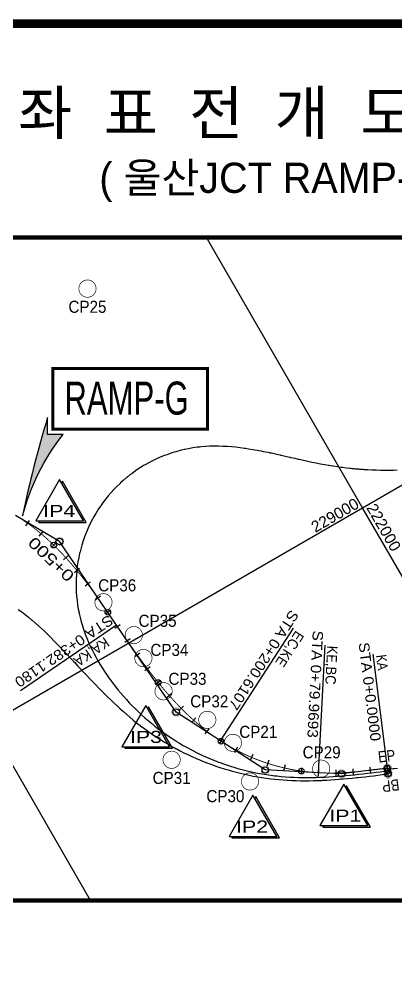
# Model space of a CAD drawing. Extents: x 230342 to 231183, y 224653 to 225247.
# Drawn here: x 230704.3 to 230791.5, y 225004.1 to 225227.6 of the extents above; entities that cross this region are included whole.
import ezdxf
from ezdxf.enums import TextEntityAlignment as Align

# ---------------------------------------------------------------- set-up
doc = ezdxf.new("R2010")
doc.units = 0
doc.header["$LTSCALE"] = 10
doc.header["$MEASUREMENT"] = 0
doc.layers.get('0').update_dxf_attribs({"linetype": 'CONTINUOUS'})
for name, color, linetype in [('CA-ALGN-CNTL', 2, 'CONTINUOUS'), ('CA-ALGN-IPLN', 1, 'CONTINUOUS'), ('CA-ALGN-IPSM', 2, 'CONTINUOUS'), ('CA-ALGN-STSM', 2, 'CONTINUOUS'), ('CA-ALGN-SUBL', 1, 'CONTINUOUS'), ('CA-ALGN-SUBT', 2, 'CONTINUOUS'), ('CA-ALGN-TEXT', 3, 'CONTINUOUS'), ('CA-LEAL', 1, 'CONTINUOUS'), ('CA-LEAT', 3, 'CONTINUOUS'), ('CV-GRID-BORD', 4, 'CONTINUOUS'), ('CV-GRID-LINE', 1, 'CONTINUOUS'), ('CV-GRID-TEXT', 4, 'CONTINUOUS'), ('CV-SURV-SYMB', 3, 'CONTINUOUS'), ('CV-SURV-TEXT', 3, 'CONTINUOUS'), ('CX-BORD', 3, 'CONTINUOUS'), ('CX-BORD-LIN1', 4, 'CONTINUOUS'), ('CX-BORD-LIN2', 3, 'CONTINUOUS'), ('CX-BORD-TEX2', 7, 'CONTINUOUS'), ('CX-BORD-TEX3', 6, 'CONTINUOUS')]:
    doc.layers.add(name, color=color, linetype=linetype)
doc.styles.add('GTXT', font='Dotum.ttf')
doc.styles.get("Standard").update_dxf_attribs({"font": 'Dotum.ttf'})
doc.styles.add('TB_TEXT', font='Dotum.ttf')
doc.styles.add('TB_WBTXT', font='Dotum.ttf')
doc.styles.add('TB_WMTXT', font='Dotum.ttf')

# ---------------------------------------------------------------- blocks, each defined once
blk = doc.blocks.new('CXBLKA1-KHCA1')
at = {"layer": 'CX-BORD-LIN1', "const_width": 2}
blk.add_lwpolyline([(796, -2.273736754432321e-12), (0, 0), (0, 553.9999999999995), (795.9999999999995, 553.9999999999995)], close=True, dxfattribs=at)
at = {"layer": 'CX-BORD-LIN1', "style": 'TB_TEXT'}
for tag, height, p in [('TR_RNUM4', 3, (285.105116618196, 26.63656332936284)), ('TR_RDAT4', 3.5, (317.5, 26.99999999999994)), ('TR_DGN4', 3.5, (459.1184542177598, 26.99999999999993)), ('TR_CHK4', 3.5, (499.1184542177598, 26.99999999999993)), ('TR_APP4', 3.5, (539.1184542177598, 27.00000000000016)), ('TR_RDAT3', 3.5, (317.5, 21.00000000000105)), ('TR_DGN3', 3.5, (459.1184542177598, 21.00000000000104)), ('TR_CHK3', 3.5, (499.1184542177598, 21.00000000000104)), ('TR_APP3', 3.5, (539.1184542177598, 21.00000000000126)), ('TR_RNUM3', 3, (285.105116618196, 20.63656332936395)), ('TR_RNUM2', 3, (285.105116618196, 14.63656332936395)), ('TR_RDAT2', 3.5, (317.5, 15.00000000000105)), ('TR_DGN2', 3.5, (459.1184542177598, 15.00000000000104)), ('TR_CHK2', 3.5, (499.1184542177598, 15.00000000000104)), ('TR_APP2', 3.5, (539.1184542177598, 15.00000000000126)), ('TR_RNUM1', 3, (285.105116618196, 8.636563329362843)), ('TR_RDAT1', 3.5, (317.5, 8.999999999999943)), ('TR_DGN1', 3.5, (459.1184542177598, 8.999999999999929)), ('TR_CHK1', 3.5, (499.1184542177598, 8.999999999999929)), ('TR_APP1', 3.5, (539.1184542177598, 9.000000000000156))]:
    blk.add_attdef(tag, text='', height=height, dxfattribs=at).set_placement(p, align=Align.MIDDLE_CENTER)
for tag, p in [('TR_RCON4', (342.3033138082337, 26.99999999999994)), ('TR_RCON3', (342.3033138082337, 21.00000000000105)), ('TR_RCON2', (342.3033138082337, 15.00000000000105)), ('TR_RCON1', (342.3033138082337, 8.999999999999943))]:
    blk.add_attdef(tag, text='', height=3.5, dxfattribs=at).set_placement(p, align=Align.MIDDLE_LEFT)
at = {"layer": 'CX-BORD-LIN2', "style": 'TB_TEXT'}
blk.add_attdef('TD_VERSION', text='', height=3, rotation=90, dxfattribs=at).set_placement((800.499999405456, 48.01489921212271), align=Align.MIDDLE_CENTER)
at = {"layer": 'CX-BORD-TEX2', "style": 'TB_WMTXT'}
for tag, height, p in [('TB_CNAME', 5, (15.34476638720071, 531.8324131479244)), ('TB_CSCOP', 4, (16.63456755316156, 523.8324131479244))]:
    blk.add_attdef(tag, text='', height=height, dxfattribs=at).set_placement(p, align=Align.BOTTOM_LEFT)
at = {"layer": 'CX-BORD-TEX2', "style": 'TB_WBTXT'}
for tag, height, p in [('TB_MTITIL', 10, (398, 533.326413560618)), ('TB_STITL', 7, (398, 518.326413560618))]:
    blk.add_attdef(tag, text='', height=height, dxfattribs=at).set_placement(p, align=Align.MIDDLE_CENTER)
at = {"layer": 'CX-BORD-TEX3', "style": 'TB_TEXT'}
for tag, height, p in [('TD_DCOMP', 4.5, (217.5, 24.99999999999931)), ('TD_CSECT', 4.5, (611, 24.99999999999896)), ('TD_DNAME_TOP', 4.5, (755, 24.99999999999912)), ('TD_DNAME_MAIN', 4.5, (755, 19.00715491911868)), ('TD_CCOMP', 4.5, (217.5, 14.99999999999931)), ('TD_HSCAL', 4.5, (626.6991483434026, 15.23515171695612)), ('TD_VSCAL', 4.5, (655.7793615572627, 15.23515171695612)), ('TD_DNAME_BOT', 3, (755, 13.65422715006187)), ('TD_CNAME', 4.5, (65, 5.752181573154171)), ('TD_FIELD', 4.5, (182.5, 5.52709622435755)), ('TD_CSTEP', 4.5, (253.2440000000001, 5.527096224357066)), ('TD_DWGCODE', 4.5, (641, 5.385823260720159)), ('TD_DWGNO', 4.5, (755, 5.385823260720144))]:
    blk.add_attdef(tag, text='', height=height, dxfattribs=at).set_placement(p, align=Align.MIDDLE_CENTER)
at = {"layer": 'CX-BORD-TEX3', "style": 'TB_TEXT', "width": 0.9}
blk.add_attdef('TD_CDIST', text='', height=4.5, dxfattribs=at).set_placement((656, 24.99999999999902), align=Align.MIDDLE_CENTER)
blk = doc.blocks.new('CVSVCPM')
at = {"const_width": 0.15}
blk.add_lwpolyline([(0, 2, -1), (0, -2, -1), (0, 2)], format="xyb", dxfattribs=at)
at = {"style": 'GTXT', "flags": 1}
blk.add_attdef('NO', text='', height=2.5, dxfattribs=at).set_placement((0, 4.760439115567124), align=Align.MIDDLE)
blk = doc.blocks.new('CASTAMS')
blk.add_line((0, -1.5), (0, 1.5))
at = {"style": 'GTXT', "flags": 1}
for tag, p in [('STA_DST', (0, -3.624746947281125)), ('XSEC_DAT', (0, -6.854719476030255))]:
    blk.add_attdef(tag, text='', height=2.5, dxfattribs=at).set_placement(p, align=Align.MIDDLE)
blk = doc.blocks.new('CASTAMM')
blk.add_line((0, -1.5), (0, 1.5))
blk.add_circle((0, 0), 1.3)
at = {"style": 'GTXT', "flags": 1}
for tag, p in [('STA_DST', (0, -3.624746947281125)), ('XSEC_DAT', (0, -6.854719476030255))]:
    blk.add_attdef(tag, text='', height=2.5, dxfattribs=at).set_placement(p, align=Align.MIDDLE)
blk = doc.blocks.new('CAIPMRK')
at = {"const_width": 0.1}
blk.add_lwpolyline([(-2, 0, -0.9999999999999999), (2, 0, -1)], format="xyb", close=True, dxfattribs=at)
blk.add_circle((0, 0), 1.5)

msp = doc.modelspace()

# ---------------------------------------------------------------- hatches: boundary and pattern name
at = {"layer": 'CA-ALGN-TEXT'}
for points in [[(230719.2015276669, 225111.4888994718), (230709.0062157468, 225111.4888987525), (230708.803601377, 225111.1379603124), (230719.8537437578, 225111.1379610921), (230714.3286718922, 225120.7076647195), (230714.1038710839, 225120.3182982344)], [(230739.1659935155, 225059.2038592521), (230728.9706815954, 225059.2038585328), (230728.7680672256, 225058.8529200927), (230739.8182096065, 225058.8529208724), (230734.2931377409, 225068.4226244998), (230734.0683369325, 225068.0332580147)], [(230785.0444880324, 225040.9699056423), (230774.8491761124, 225040.969904923), (230774.6465617426, 225040.618966483), (230785.6967041235, 225040.6189672626), (230780.1716322578, 225050.1886708901), (230779.9468314495, 225049.7993044049)], [(230763.9905350193, 225038.4472050941), (230753.7952230992, 225038.4472043747), (230753.5926087295, 225038.0962659347), (230764.6427511103, 225038.0962667144), (230759.1176792446, 225047.6659703418), (230758.8928784363, 225047.2766038567)]]:
    msp.add_hatch(color=256, dxfattribs=at).paths.add_polyline_path(points)
at = {"layer": 'CA-LEAL'}
h = msp.add_hatch(color=256, dxfattribs=at)
edge = h.paths.add_edge_path()
edge.add_arc((230754.8147321161, 225099.5467411089), 51.41671794118972, 141.6372278973907, 165.2366627169981, ccw=False)
edge.add_line((230714.4990438825, 225131.4579329716), (230710.8906704488, 225131.4579327171))
edge.add_line((230710.8906704488, 225131.4579327171), (230710.8906701712, 225135.3916635612))
edge.add_arc((230950.8596071819, 225062.1335547268), 250.9020550733414, 163.023532251721, 168.3849182578373)

# ---------------------------------------------------------------- linework, layer by layer
at = {"layer": 'CA-ALGN-CNTL'}
for p, q in [((230789.9776938194, 225053.9765127269), (230789.636354677, 225053.9346414453)), ((230789.636354677, 225053.9346414453), (230789.636354677, 225053.9346414453)), ((230790.970460121, 225054.096559108), (230789.9776938194, 225053.9765127269)), ((230791.0697546393, 225054.1084239628), (230790.970460121, 225054.096559108)), ((230791.963533469, 225054.2140576692), (230791.0697546393, 225054.1084239628))]:
    msp.add_line(p, q, dxfattribs=at)
for points in [[(230791.8963460378, 225123.2052332779), (230791.0091514155, 225123.1821353802), (230790.0092586698, 225123.167904349), (230789.0092671037, 225123.1661724782), (230788.0093317649, 225123.1769392176), (230787.0096077005, 225123.2002040173), (230786.01025369, 225123.2359638632), (230785.0114260489, 225123.2842120092), (230784.8117363045, 225123.2953607768), (230784.4124454205, 225123.3191528438), (230784.4124454205, 225123.3191528438), (230784.4044614952, 225123.3196494076), (230784.212845013, 225123.3317988753), (230784.0132783605, 225123.3449424412), (230783.813744463, 225123.3585852738), (230783.6142433205, 225123.3727273729), (230783.4147803972, 225123.3873672744), (230783.4030938072, 225123.3882410413), (230783.215354693, 225123.4025067105), (230783.015967208, 225123.4181439491), (230782.8166196741, 225123.4342799901), (230782.6173120913, 225123.4509148336), (230782.4180481919, 225123.4680460154), (230782.2188259756, 225123.4856769998), (230782.0196491747, 225123.5038053225), (230781.820519521, 225123.5224319835), (230781.6214352827, 225123.541555983), (230781.4223999237, 225123.5611793208), (230781.2234154441, 225123.5812985328), (230781.0244808439, 225123.6019153512), (230780.911111497, 225123.6138888107), (230780.0306156028, 225123.712456361), (230779.2365659514, 225123.8098266331), (230779.1373802181, 225123.822557354), (230779.0382095707, 225123.8354099454), (230778.9390547411, 225123.8483871394), (230778.8399174616, 225123.8614899359), (230778.0474178666, 225123.9707594302), (230777.0583958777, 225124.1184836768), (230776.9754032077, 225124.1314551905), (230776.0712982592, 225124.2785588149), (230775.9603768361, 225124.2973403452), (230775.9603768361, 225124.2973403452), (230775.0862505995, 225124.4508033188), (230774.594485186, 225124.5411739547), (230774.1032068002, 225124.6341490336), (230773.7105209267, 225124.7102888809), (230773.1220275767, 225124.8272292071), (230773.0906567704, 225124.8335530345), (230772.1425304681, 225125.0286798714), (230771.1645036924, 225125.2371478436), (230770.1876997551, 225125.4512777968), (230769.2118532335, 225125.6697294571), (230769.137718302, 225125.6864709178), (230769.0167720986, 225125.7138198753), (230768.8217185137, 225125.7580185754), (230768.2366756523, 225125.8911584784), (230767.2618720719, 225126.114223711), (230767.1644003697, 225126.1365696418), (230767.0425624741, 225126.1645030553), (230767.0425624741, 225126.1645030553), (230767.0425597421, 225126.1645037874), (230767.0425597421, 225126.1645037874), (230766.2871358927, 225126.3375842012), (230765.3121452138, 225126.559825498), (230765.2867889846, 225126.5655757728), (230764.9220041735, 225126.6480855638), (230764.8634731124, 225126.6612843295), (230764.8634731124, 225126.6612843295), (230764.3365735458, 225126.7795050978), (230763.3601087915, 225126.9951795688), (230762.7736783085, 225127.1220589036), (230762.4802829685, 225127.1846625108), (230762.3824572462, 225127.2053976227), (230761.9910014687, 225127.2876308805), (230761.4033433294, 225127.4087045791), (230760.9484705068, 225127.5002833755), (230760.4225304415, 225127.6036382406), (230759.8331407336, 225127.7159711047), (230759.4398162314, 225127.7887330898), (230758.455036597, 225127.9625133601), (230757.4680870053, 225128.1234961082), (230756.7402728995, 225128.2329350532), (230756.4789162962, 225128.2701899461), (230755.487533611, 225128.4010990406), (230754.4940237846, 225128.5147204537), (230753.4985453456, 225128.6095476062), (230752.5013439081, 225128.6840710817), (230752.43747195, 225128.6881125534), (230751.5027563687, 225128.7367833589), (230750.5032126377, 225128.7661798112), (230749.5032504962, 225128.7707649749), (230748.5035160595, 225128.7490597454), (230747.5826209726, 225128.7044887649), (230747.5047737061, 225128.6996001807), (230746.5079090053, 225128.6209484301), (230746.159632277, 225128.5862653982), (230746.159632277, 225128.5862653982), (230745.5139283584, 225128.5117733555), (230744.5238412896, 225128.3716024098), (230743.538618418, 225128.2005664317), (230742.6783615074, 225128.025079069), (230742.5592192907, 225127.9988314365), (230741.5866035793, 225127.7665912246), (230740.6217161516, 225127.504077237), (230739.6655032675, 225127.2115425034), (230738.7188983832, 225126.8892742303), (230737.782824419, 225126.5375858729), (230737.7325950036, 225126.5177657713), (230736.8581969553, 225126.1568235993), (230735.9459168407, 225125.7473550942), (230735.0468755839, 225125.3095842192), (230734.1619509615, 225124.8439346205), (230733.5045784549, 225124.4746772002), (230733.2920096784, 225124.3508651213), (230732.4378975112, 225123.8308547935), (230731.6004487008, 225123.2844106897), (230731.2703198049, 225123.0585507147), (230730.7804842198, 225122.7120668432), (230730.4575742539, 225122.4760033165), (230729.978802845, 225122.1143837323), (230729.7026790296, 225121.8993162166), (230729.6634250949, 225121.868346027), (230729.5068968147, 225121.7438529653), (230729.2735684675, 225121.555285524), (230729.196187621, 225121.4919450839), (230728.4334023962, 225120.8453558738), (230727.8085334385, 225120.2840206811), (230727.8085334385, 225120.2840206811), (230727.7644661706, 225120.2432994299), (230727.691192287, 225120.1752495223), (230726.9702814816, 225119.4822796988), (230726.271372972, 225118.7671247853), (230725.6444024233, 225118.0857136696), (230725.5951525542, 225118.0304809485), (230724.9422786316, 225117.2730677998), (230724.3133886797, 225116.4956251996), (230723.7090965135, 225115.6989139887), (230723.6123820328, 225115.5664683925), (230723.3585764751, 225115.2119605391), (230723.1299935559, 225114.8837097927), (230722.5766448374, 225114.0508099502), (230722.3626355966, 225113.7128768548), (230722.0495875322, 225113.2010280482), (230721.5493408859, 225112.3351927263), (230721.4592910891, 225112.1724435632), (230721.3568573661, 225111.9845519915), (230721.3094240746, 225111.8965168698), (230721.2622638112, 225111.8083368495), (230721.076390092, 225111.454147605), (230720.6312001478, 225110.5587592856), (230720.2142028016, 225109.6498959575), (230719.9011792718, 225108.9137006829), (230719.8258061415, 225108.7284467913), (230719.4663896676, 225107.795314474), (230719.1363048268, 225106.8514062811), (230718.8358734779, 225105.8976447369), (230718.5653881592, 225104.9349631502), (230718.4175825983, 225104.353461952), (230718.3707411677, 225104.15902571), (230718.3251160883, 225103.9642986863), (230718.1152869664, 225102.986601491), (230717.936108638, 225102.0028275669), (230717.7877584312, 225101.0139337728), (230717.6703754253, 225100.0208872161), (230717.584079575, 225099.0246601289), (230717.5289516586, 225098.0262205992), (230717.5050475974, 225097.026547768), (230717.5123896005, 225096.0266151685), (230717.5509700919, 225095.0273999221), (230717.6207519791, 225094.0298782749), (230717.7216686529, 225093.0350255971), (230717.8536190595, 225092.0438089193), (230718.0164758242, 225091.0572008605), (230718.1857241571, 225090.1912102666), (230718.1857241571, 225090.1912102666), (230718.2100808598, 225090.0761632358), (230718.4340674096, 225089.1016112861), (230718.6875623123, 225088.1343133713), (230718.9695878949, 225087.1749428705), (230719.2791670393, 225086.2241042013), (230719.6153135228, 225085.282329552), (230719.9770454094, 225084.350079685), (230720.3633783186, 225083.4277515976), (230720.7733380852, 225082.5156765933), (230721.2059584912, 225081.6141282104), (230721.6602815344, 225080.7233177576), (230722.1353623557, 225079.8434017782), (230722.6302685082, 225078.9744793183), (230723.1440838841, 225078.1166011225), (230723.6759114479, 225077.2697689023), (230724.2248660394, 225076.4339357997), (230724.7900837665, 225075.6090141197), (230725.2643851953, 225074.9416280619), (230725.2643851953, 225074.9416280619), (230725.3707250051, 225074.7948701339), (230725.9661266039, 225073.991460454), (230726.5760360324, 225073.1990064757), (230727.2002519173, 225072.4177729877), (230727.8385706895, 225071.648016582), (230728.4907771194, 225070.889994047), (230729.1566565135, 225070.1439532429), (230729.835989714, 225069.4101417619), (230730.5285523671, 225068.6888041963), (230731.2341161908, 225067.980175942), (230731.9524457069, 225067.2844928593), (230732.6833039731, 225066.6019853442), (230733.4264491187, 225065.9328763286), (230734.1816392735, 225065.2773887446), (230734.9486211745, 225064.6357412562), (230735.7271393627, 225064.0081443311), (230736.5169413793, 225063.3948032412), (230737.317764837, 225062.7959244542), (230738.1293416885, 225062.2117042418), (230738.9514068863, 225061.6423336797), (230739.7836871868, 225061.0880060395), (230740.1193993615, 225060.8705275464), (230740.6259101504, 225060.5489012006), (230740.7955222112, 225060.4429205186), (230741.477793677, 225060.0251957745), (230742.3390583987, 225059.5170656406), (230743.2094182874, 225059.0246782141), (230744.0885858508, 225058.5481954463), (230744.9762728644, 225058.0877765562), (230745.1548060256, 225057.9976320739), (230745.6923563053, 225057.7311077483), (230745.7822300567, 225057.6872578563), (230745.8721827119, 225057.643571299), (230746.7760215084, 225057.2157286977), (230747.3220036856, 225056.9669358956), (230747.4132648489, 225056.9260509354), (230747.6874887092, 225056.804389311), (230748.6062823053, 225056.4096882339), (230749.5321012879, 225056.031758829), (230749.997550773, 225055.8491207276), (230750.4646382556, 225055.6707215308), (230750.5582507469, 225055.6355519506), (230750.8394659499, 225055.5310649637), (230751.4035865393, 225055.3266995061), (230752.3486320775, 225054.9998047251), (230753.2994645408, 225054.6901466942), (230754.2557714034, 225054.3978267236), (230755.2172342117, 225054.1229403915), (230756.1835355118, 225053.8655815438), (230757.1543559219, 225053.6258313665), (230758.1293743277, 225053.4037700453), (230759.1082688831, 225053.199475034), (230760.090716814, 225053.0130093941), (230761.0763926139, 225052.844436919), (230762.0649695803, 225052.6938114741), (230763.0561220107, 225052.5611851928), (230763.4517174539, 225052.5133618197), (230763.4517174539, 225052.5133618197), (230764.0495181501, 225052.4465766914), (230765.0447951819, 225052.3496263868), (230766.0415836537, 225052.2696821892), (230767.0395461659, 225052.2060804923), (230768.0383880313, 225052.1581477091), (230769.0378374193, 225052.1252026639), (230770.0376547482, 225052.1065643248), (230770.1376487702, 225052.1054616055), (230770.4376379064, 225052.1029612012), (230770.5376354873, 225052.1023963177), (230770.6376349578, 225052.1019641611), (230771.0376356847, 225052.1015466073), (230771.2376336999, 225052.1021158976), (230771.4376314176, 225052.1031977032), (230772.0375960201, 225052.1094565705), (230773.0373872583, 225052.1296034171), (230774.0368807598, 225052.1612939573), (230775.0359704734, 225052.2038318773), (230776.0345778646, 225052.2565252029), (230777.0326400594, 225052.3186748353), (230778.0301197, 225052.3895894799), (230779.0269940892, 225052.4685724498), (230780.0232553862, 225052.5549333256), (230781.0189158742, 225052.647974832), (230782.0139989613, 225052.7470084255), (230783.0085389834, 225052.8513426346), (230784.0025871329, 225052.9602887912), (230784.9961966023, 225053.0731547637), (230785.9894337083, 225053.189253688), (230786.9823699639, 225053.3079017002), (230787.9750836141, 225053.428407276), (230788.9676523678, 225053.5500878196), (230789.6729696976, 225053.6368944082)], [(230704.1176231767, 225091.0128428377), (230704.9207833974, 225090.4171006582), (230705.7131779654, 225089.8071131373), (230706.4945524934, 225089.1830728863), (230707.2646602546, 225088.545179249), (230707.3068531809, 225088.5095549643), (230708.0233774066, 225087.8937787264), (230708.7711787644, 225087.2298729145), (230709.5087604342, 225086.5546281222), (230710.2368613784, 225085.869168429), (230710.9562680761, 225085.1745876129), (230711.6678006667, 225084.4719411509), (230712.372315878, 225083.7622571466), (230713.0706980981, 225083.0465357951), (230713.7638556433, 225082.3257518461), (230714.4527167581, 225081.600861533), (230715.1382296153, 225080.8728025725), (230715.8213513875, 225080.1424970928), (230716.5030501755, 225079.4108642939), (230716.8175463697, 225079.0729089703), (230716.9027445516, 225078.9813494078), (230717.1842805638, 225078.6787947873), (230717.8657340276, 225077.9469349025), (230718.5479419809, 225077.2157762035), (230719.2314377658, 225076.4858229149), (230719.9167505281, 225075.7575745287), (230720.604408878, 225075.0315394657), (230721.2949322294, 225074.3082300744), (230721.9888352641, 225073.5881628998), (230722.686628396, 225072.871865879), (230723.3888093787, 225072.1598688773), (230724.0958686979, 225071.4527183487), (230724.8082866433, 225070.7509664071), (230725.5265283081, 225070.0551794872), (230726.2510510538, 225069.3659334159), (230726.9822915813, 225068.6838198046), (230727.7206706636, 225068.0094418534), (230728.4665963415, 225067.3434208147), (230729.2204525314, 225066.6863917256), (230729.9826034895, 225066.0390036759), (230730.7533942761, 225065.4019270039), (230731.5331388984, 225064.7758418326), (230732.3221309, 225064.1614557299), (230732.8370391039, 225063.7709846434), (230732.8539533118, 225063.7583003787), (230733.1206347716, 225063.5594825841), (230733.9287209093, 225062.9704364657), (230734.7462009593, 225062.394499613), (230735.5728651228, 225061.8318234081), (230736.4084969409, 225061.2825507688), (230737.2528779547, 225060.746828077), (230738.105789241, 225060.2247945187), (230738.9670104128, 225059.7165838155), (230739.8363156187, 225059.2223311533), (230740.0111259652, 225059.1251667756), (230740.4495178809, 225058.8847257643), (230740.7134778114, 225058.7421617897), (230740.8016177458, 225058.6949229571), (230741.5982716754, 225058.2762019823), (230742.4904659673, 225057.8245722567), (230743.3898277114, 225057.3873921385), (230744.2961234679, 225056.964773957), (230745.2091173332, 225056.5568263097), (230745.3007768527, 225056.5168433763), (230746.1285724032, 225056.1636595259), (230746.2208633633, 225056.1251589051), (230746.4981108153, 225056.0105522657), (230746.7759057322, 225055.897289389), (230747.0542481141, 225055.7853702749), (230747.9859043658, 225055.4220624219), (230748.9233018621, 225055.07382644), (230749.8661913789, 225054.7407539984), (230750.8143301558, 225054.42293357), (230751.7674715043, 225054.1204444317), (230752.7253684682, 225053.8333703244), (230753.6877714308, 225053.5617795969), (230754.6544267755, 225053.305747526), (230755.6250886177, 225053.0653399962), (230756.5995006805, 225052.8406168921), (230757.5774101512, 225052.6316400982), (230758.5585620208, 225052.438463303), (230759.5427025483, 225052.2611339987), (230760.5295752607, 225052.0997004096), (230761.5189239529, 225051.9542062959), (230762.5104902237, 225051.8246872216), (230763.5040149397, 225051.7111760188), (230764.4992416999, 225051.6137047873), (230765.4475820005, 225051.5358712801), (230765.4959129067, 225051.532295699), (230766.294109222, 225051.4786831892), (230766.4937586089, 225051.466848323), (230767.4924967414, 225051.4168072107), (230768.4918657222, 225051.3815294352), (230769.491632558, 225051.360358553), (230769.6916146648, 225051.3577593978), (230769.951602576, 225051.3551751449), (230770.0515990184, 225051.3544202333), (230770.491596504, 225051.3526382643), (230770.6915957642, 225051.3526493983), (230771.0915919996, 225051.3541876237), (230771.4915776719, 225051.3577081448), (230772.4914239581, 225051.3749076457), (230773.2911163781, 225051.3969557977), (230773.4910058473, 225051.4035730943), (230773.6908827178, 225051.4106242128), (230773.9906671848, 225051.4219983043), (230774.3903203713, 225051.438626706), (230774.4902226089, 225051.4430389612), (230775.4889876366, 225051.4926432527), (230775.5888366907, 225051.4981356244), (230776.4872389127, 225051.5517173871), (230777.4849275436, 225051.6195980504), (230778.4820324205, 225051.6956218042), (230779.4785371666, 225051.779121014), (230780.4744481898, 225051.8694365812), (230781.469783826, 225051.9659047472), (230782.4645703395, 225052.0678640208), (230782.8623407793, 225052.1100374323), (230783.4588518509, 225052.1746539831), (230784.452676945, 225052.2856144829), (230785.4461021346, 225052.4000876371), (230786.439195593, 225052.5174153663), (230787.4320254933, 225052.6369395911), (230788.424670669, 225052.758003768), (230789.4172072215, 225052.8799520859), (230789.761011648, 225052.9222813704)]]:
    msp.add_lwpolyline(points, dxfattribs=at)
at = {"layer": 'CA-ALGN-CNTL', "const_width": 0.2000000000000009}
msp.add_lwpolyline([(230789.5996935513, 225054.2323803387), (230788.6071611424, 225054.110392844), (230787.6144661909, 225053.9897548809), (230786.6214451545, 225053.8718177135), (230785.6279536147, 225053.757927481), (230784.633856278, 225053.6494425191), (230783.6390459029, 225053.5477165748), (230782.6434403008, 225053.4541040032), (230781.6469897278, 225053.3699709627), (230780.649685153, 225053.2966770955), (230779.6515591863, 225053.2355899193), (230778.6526975428, 225053.1880729708), (230777.653240239, 225053.1554957346), (230776.6533831283, 225053.1392229821), (230776.0533893069, 225053.1378547227), (230775.7533934015, 225053.1396468515), (230775.6533989539, 225053.140622308), (230775.5534049127, 225053.1417850607), (230775.0534832804, 225053.1505066913), (230774.6536222965, 225053.1610462019), (230773.6606135134, 225053.2015317916), (230773.6606135134, 225053.2015317916), (230773.6544745543, 225053.2018487802), (230772.6564357719, 225053.2641385811), (230771.8591279695, 225053.32958014), (230771.7197219252, 225053.3424584801), (230771.6599880864, 225053.348108519), (230771.2619577505, 225053.3877572509), (230771.1625072945, 225053.3982104851), (230771.0034315958, 225053.4153856643), (230770.6656007836, 225053.4537177668), (230769.6737426851, 225053.5809183018), (230768.6848851486, 225053.7296497085), (230767.6994948714, 225053.8998396435), (230766.7180343548, 225054.0914110313), (230765.7409733678, 225054.3042702079), (230764.7687685553, 225054.5383182413), (230763.8018808301, 225054.7934448072), (230762.8407664445, 225055.0695276533), (230761.8858829192, 225055.3664383309), (230760.937676918, 225055.6840351952), (230759.9965991051, 225056.0221696733), (230759.0630947521, 225056.3806785321), (230758.1376039347, 225056.7593955382), (230757.2205648003, 225057.1581417982), (230756.3124081038, 225057.5767272224), (230755.4135658684, 225058.0149555251), (230754.5244627248, 225058.4726192244), (230753.6455176433, 225058.9495006423), (230752.7771446664, 225059.4453746363), (230751.9197583721, 225059.9600071364), (230751.0737612143, 225060.4931570719), (230750.971227269, 225060.5595350594), (230750.971227269, 225060.5595350594), (230750.239515025, 225061.0445137316), (230749.4171501351, 225061.6134433758), (230748.6066877036, 225062.199205356), (230747.808110641, 225062.8010692722), (230747.0213665371, 225063.4183259017), (230746.2463781256, 225064.050277074), (230745.4830310871, 225064.6962447956), (230744.7311817822, 225065.3555618576), (230743.9906639111, 225066.0275803), (230743.2612795853, 225066.7116708753), (230742.5428122565, 225067.4072166567), (230741.8350165196, 225068.1136186982), (230741.1376267735, 225068.8303010344), (230740.4503582926, 225069.5566928244), (230739.7729051555, 225070.29224794), (230739.1049452443, 225071.0364363056), (230738.4461343168, 225071.7887381662), (230737.796119863, 225072.5486520871), (230737.1545269805, 225073.3156914183), (230736.5209717668, 225074.0893850985), (230735.8950581236, 225074.8692711904), (230735.2763744879, 225075.6549065414), (230734.6644971012, 225076.4458571234), (230734.3609776346, 225076.8431921908), (230734.0589979366, 225077.2417003005), (230733.4594375033, 225078.0420252931), (230732.8653655782, 225078.8464359104), (230732.2763264746, 225079.6545374252), (230731.6918572373, 225080.4659516992), (230731.1114857153, 225081.2803045221), (230730.5347429537, 225082.0972281477), (230729.9611450691, 225082.9163646863), (230729.3902123747, 225083.7373609801), (230728.8214542552, 225084.5598667997), (230728.2543870236, 225085.3835359155), (230727.6885123326, 225086.2080274903), (230727.1233424952, 225087.0330022229), (230727.0894433107, 225087.0825093242), (230726.8840333051, 225087.3825178391), (230726.8840333051, 225087.3825178391), (230726.5583774321, 225087.858118276), (230725.9930708345, 225088.6829978842), (230725.4268286282, 225089.5072380141), (230724.8590634712, 225090.3304279722), (230724.2891828251, 225091.1521540648), (230723.71660308, 225091.9720031342), (230723.1407431616, 225092.7895496303), (230722.5610257279, 225093.6043655392), (230721.9768794366, 225094.4160124542), (230721.38774241, 225095.2240435767), (230720.7930587698, 225096.0280017157), (230720.1922816382, 225096.8274140917), (230719.5848736011, 225097.6217995328), (230718.970313173, 225098.4106652788), (230718.3480829399, 225099.1934955169), (230717.7176886123, 225099.9697623818), (230717.0786429007, 225100.7389258836), (230716.4304824437, 225101.5004205879), (230715.7727546119, 225102.2536664715), (230715.1050294365, 225102.9980642628), (230714.835049117, 225103.2932078382), (230714.7672894952, 225103.3667509321), (230714.631455253, 225103.5135467135), (230714.4268988766, 225103.7329927091), (230713.7379755515, 225104.4578147735), (230713.037897009, 225105.1718662418), (230712.326326189, 225105.8744629192), (230711.6029538877, 225106.5649043623), (230710.8675005619, 225107.2424587545), (230710.270273866, 225107.7747256283), (230710.270273866, 225107.7747256283), (230710.1197187207, 225107.9063827625), (230709.3593949976, 225108.555901948), (230708.5863500788, 225109.190226892), (230707.8004429708, 225109.8085418021), (230707.0015714646, 225110.4100117095), (230706.3759372653, 225110.8622858303), (230706.1896793326, 225110.9937820039), (230705.3647508631, 225111.5589798985), (230704.5268183256, 225112.1047095009), (230703.6759621664, 225112.6300634743)], dxfattribs=at)
at = {"layer": 'CA-ALGN-IPLN'}
for p, q in [((230713.6504373317, 225106.7111031362), (230703.495700028, 225112.7376826309)), ((230726.8840333052, 225087.3825178391), (230713.6504373317, 225106.7111031362)), ((230740.6692893177, 225067.2481894632), (230726.8840333052, 225087.3825178391)), ((230750.971227269, 225060.5595350594), (230740.6692893177, 225067.2481894632)), ((230761.3283020811, 225053.8350808195), (230750.971227269, 225060.5595350594)), ((230773.6606135134, 225053.2015317916), (230761.3283020811, 225053.8350808195)), ((230779.0002495862, 225052.9272192299), (230773.6606135134, 225053.2015317916)), ((230789.5996935513, 225054.2323803387), (230779.0002495862, 225052.9272192299))]:
    msp.add_line(p, q, dxfattribs=at)
at = {"layer": 'CA-ALGN-SUBL', "linetype": 'Continuous'}
for p, q in [((230726.8840584161, 225087.3825113377), (230704.6447927021, 225072.1560778807)), ((230750.9712567818, 225060.559523656), (230767.8991532067, 225086.6320529809)), ((230773.6606471727, 225053.2015190435), (230775.1765601874, 225082.7093973265)), ((230789.5997301234, 225054.232367779), (230786.344806804, 225080.6661575811))]:
    msp.add_line(p, q, dxfattribs=at)
at = {"layer": 'CA-ALGN-TEXT'}
for points in [[(230713.6764558012, 225121.0586030992), (230708.151385286, 225111.4888986921), (230719.2015276669, 225111.4888994718)], [(230733.6409216499, 225068.7735628795), (230728.1158511346, 225059.2038584724), (230739.1659935155, 225059.2038592521)], [(230779.5194161668, 225050.5396092698), (230773.9943456515, 225040.9699048627), (230785.0444880324, 225040.9699056424)], [(230758.4654631537, 225048.0169087215), (230752.9403926384, 225038.4472043144), (230763.9905350193, 225038.4472050941)]]:
    msp.add_lwpolyline(points, close=True, dxfattribs=at)
for points in [[(230709.0062157468, 225111.4888987524), (230708.803601377, 225111.1379603124), (230719.8537437578, 225111.1379610921), (230714.3286718922, 225120.7076647195), (230714.1038710839, 225120.3182982344)], [(230728.9706815954, 225059.2038585328), (230728.7680672256, 225058.8529200927), (230739.8182096065, 225058.8529208724), (230734.2931377409, 225068.4226244998), (230734.0683369325, 225068.0332580147)], [(230774.8491761124, 225040.969904923), (230774.6465617426, 225040.618966483), (230785.6967041235, 225040.6189672626), (230780.1716322578, 225050.1886708901), (230779.9468314495, 225049.7993044049)], [(230753.7952230992, 225038.4472043747), (230753.5926087294, 225038.0962659347), (230764.6427511103, 225038.0962667144), (230759.1176792446, 225047.6659703418), (230758.8928784363, 225047.2766038566)]]:
    msp.add_lwpolyline(points, dxfattribs=at)
at = {"layer": 'CA-LEAL', "const_width": 0.6739200000000031}
msp.add_lwpolyline([(230712.1168551265, 225146.7713114083), (230747.9264033706, 225146.7713139348), (230747.9264043626, 225132.712281094), (230712.1168561185, 225132.7122785675)], close=True, dxfattribs=at)
at = {"layer": 'CA-LEAL'}
msp.add_lwpolyline([(230705.095452455, 225112.6491116511, -0.1033374549881629), (230714.4990438825, 225131.4579329716), (230710.8906704488, 225131.4579327171), (230710.8906701712, 225135.3916635612, 0.0233977278913388), (230705.095452455, 225112.6491116511, 0.2761581157000397)], format="xyb", dxfattribs=at)
at = {"layer": 'CV-GRID-BORD', "const_width": 1.000000000000004}
msp.add_lwpolyline([(230556.3304547721, 225023.617119101), (230974.1450382414, 225023.61714858), (230974.1450274144, 225177.0709907981), (230556.3304439451, 225177.070961319)], close=True, dxfattribs=at)
at = {"layer": 'CV-GRID-LINE', "linetype": 'Continuous'}
for p, q in [((230783.8562419015, 225114.529082633), (230747.7476577256, 225177.0709748245)), ((230783.8562419015, 225114.529082633), (230747.7476577256, 225177.0709748245)), ((230783.8562419015, 225114.529082633), (230747.7476577256, 225177.0709748245)), ((230783.8562419015, 225114.529082633), (230870.4587787522, 225164.5290887433)), ((230783.8562419015, 225114.529082633), (230870.4587787522, 225164.5290887433)), ((230783.8562419015, 225114.529082633), (230870.4587787522, 225164.5290887433)), ((230697.2537050508, 225064.5290765228), (230783.8562419015, 225114.529082633)), ((230697.2537050508, 225064.5290765228), (230783.8562419015, 225114.529082633)), ((230697.2537050508, 225064.5290765228), (230783.8562419015, 225114.529082633)), ((230833.8562480118, 225027.9265457824), (230783.8562419015, 225114.529082633)), ((230833.8562480118, 225027.9265457824), (230783.8562419015, 225114.529082633)), ((230833.8562480118, 225027.9265457824), (230783.8562419015, 225114.529082633)), ((230720.8742318274, 225023.6171307104), (230697.2537050508, 225064.5290765228)), ((230720.8742318274, 225023.6171307104), (230697.2537050508, 225064.5290765228)), ((230720.8742318274, 225023.6171307104), (230697.2537050508, 225064.5290765228))]:
    msp.add_line(p, q, dxfattribs=at)

# ---------------------------------------------------------------- block references
at = {"layer": 'CA-ALGN-IPSM', "xscale": 0.5, "yscale": 0.5}
for p in [(230713.6504373317, 225106.7111031363), (230740.6692893177, 225067.2481894632), (230761.3283020812, 225053.8350808195), (230789.5996935513, 225054.2323803387), (230779.0002495861, 225052.9272192299), (230789.7610161121, 225052.9222816384)]:
    msp.add_blockref('CAIPMRK', p, dxfattribs=at)
at = {"layer": 'CA-ALGN-STSM', "xscale": 0.5, "yscale": 0.5, "zscale": 0.5}
for name, p, rotation in [('CASTAMS', (230706.1896801986, 225110.9937825039), 144.9261693501052), ('CASTAMS', (230709.3593958637, 225108.555902448), 140.0546934441607), ('CASTAMM', (230712.3263261889, 225105.8744629192), 135.8420905357309), ('CASTAMS', (230715.1050294365, 225102.9980642628), 132.2882440630908), ('CASTAMS', (230717.7176889784, 225099.9697637478), 129.3933607984973), ('CASTAMS', (230720.1922802721, 225096.8274144577), 127.1571780540515), ('CASTAMS', (230722.5610248618, 225093.6043650392), 125.5798793648088), ('CASTAMM', (230724.8590626052, 225090.3304274722), 124.6613849107844), ('CASTAMS', (230727.1233419952, 225087.0330030889), 124.4011189879613), ('CASTAMS', (230729.3902123747, 225083.7373609801), 124.7338121296374), ('CASTAMS', (230731.6918563713, 225080.4659511992), 125.615378592916), ('CASTAMS', (230734.0589993026, 225077.2416999344), 127.0459350244756), ('CASTAMM', (230736.5209731329, 225074.0893847325), 129.0255615604529), ('CASTAMS', (230739.1049443782, 225071.0364358056), 131.5541281173305), ('CASTAMS', (230741.8350160196, 225068.1136195643), 134.6317130069143), ('CASTAMS', (230744.7311817822, 225065.3555618576), 138.2582365092452), ('CASTAMS', (230747.8081092749, 225062.8010696383), 142.4337529247262), ('CASTAMM', (230751.0737612143, 225060.4931570719), 147.158078297023), ('CASTAMS', (230754.5244618588, 225058.4726187244), 152.1402459253714), ('CASTAMS', (230758.1376043007, 225056.7593969042), 157.1224810526461), ('CASTAMS', (230761.8858824192, 225055.3664391969), 162.1047726480118), ('CASTAMS', (230765.7409720017, 225054.3042705739), 167.0869468743009), ('CASTAMM', (230769.6737426851, 225053.5809183018), 172.0691572219933), ('CASTAMS', (230785.6279527487, 225053.757926981), 186.3967191781275), ('CASTAMM', (230789.5996935513, 225054.2323803387), 187.0197904429347), ('CASTAMM', (230789.6729696976, 225053.6368944083), 7.019790444313942), ('CASTAMS', (230773.6544736883, 225053.2018482802), 177.0515101261961), ('CASTAMS', (230777.6532388729, 225053.1554961006), 181.4126289010305), ('CASTAMS', (230781.6469905938, 225053.3699714628), 184.5276883263172), ('CASTAMM', (230789.761010782, 225052.9222808705), 7.019702529472695)]:
    msp.add_blockref(name, p, dxfattribs=dict(at, rotation=rotation))
at = {"layer": 'CV-SURV-SYMB'}
for p, rotation in [((230720.1364325796, 225165.2390191344), 180.0000040425014), ((230720.1364325796, 225165.2390191345), 90.00000404291839), ((230723.8455852931, 225092.650587314), 180.0000040429183), ((230723.8455852931, 225092.650587314), 90.00000404250149), ((230723.8455852931, 225092.650587314), 180.0000040429183), ((230723.8455852931, 225092.650587314), 90.00000404250149), ((230730.8743199025, 225085.0484632825), 180.0000040420846), ((230730.8743199025, 225085.0484632825), 90.00000404250149), ((230730.8743199025, 225085.0484632825), 180.0000040420846), ((230730.8743199025, 225085.0484632825), 90.00000404250149), ((230733.0933896814, 225079.7409224851), 180.0000040425014), ((230733.0933896814, 225079.7409224851), 90.00000404250149), ((230737.7657914565, 225072.0600864855), 180.0000040425014), ((230737.7657914565, 225072.0600864855), 90.00000404291839), ((230747.89775473, 225065.4390128396), 180.0000040425014), ((230747.89775473, 225065.4390128396), 90.00000404250149), ((230747.89775473, 225065.4390128396), 180.0000040425014), ((230747.89775473, 225065.4390128396), 90.00000404250149), ((230753.835498107, 225060.1145406978), 180.0000040420846), ((230753.835498107, 225060.1145406978), 90.00000404250149), ((230753.835498107, 225060.1145406978), 180.0000040420846), ((230753.835498107, 225060.1145406978), 90.00000404250149), ((230739.6265120238, 225056.1972259941), 180.0000040425014), ((230739.6265120238, 225056.1972259941), 90.00000404250149), ((230774.2799283709, 225054.135750922), 180.0000040425014), ((230774.2799283709, 225054.135750922), 90.00000404250149), ((230774.2799283709, 225054.135750922), 180.0000040425014), ((230774.2799283709, 225054.135750922), 90.00000404250149), ((230757.8022964196, 225051.1718458497), 180.0000040425014), ((230757.8022964197, 225051.1718458497), 90.00000404250149), ((230757.8022964196, 225051.1718458497), 180.0000040425014), ((230757.8022964197, 225051.1718458497), 90.00000404250149)]:
    msp.add_blockref('CVSVCPM', p, dxfattribs=dict(at, rotation=rotation))
at = {"layer": 'CX-BORD'}
ref = msp.add_blockref('CXBLKA1-KHCA1', (230367.2377321874, 224672.5694578684), dxfattribs=at)
ref.add_attrib('TB_MTITIL', '좌  표  전  개  도  ( 7 )', dxfattribs={"layer": 'CX-BORD-TEX2', "height": 10, "style": 'TB_WBTXT'}).set_placement((230765.2377321874, 225205.895871429), align=Align.MIDDLE_CENTER)
ref.add_attrib('TB_STITL', '( 울산JCT RAMP-G )', dxfattribs={"layer": 'CX-BORD-TEX2', "height": 7, "style": 'TB_WBTXT'}).set_placement((230765.2377321874, 225190.895871429), align=Align.MIDDLE_CENTER)

# ---------------------------------------------------------------- texts
at = {"layer": 'CA-ALGN-SUBT'}
for s, rotation, width, p, p2 in [('    STA 0+200.6107', 237.0058755046821, 0.9996542553061084, (230769.3536120779, 225094.4000302424), (230752.6902863429, 225068.7349972662)), ('    STA 0+382.1180', 214.3980535379076, 0.9996542552783214, (230728.2643679537, 225092.0766473501), (230703.0153029971, 225074.7895116422)), ('EC,KE', 237.0058755044939, 0.8967391304317074, (230768.4229977774, 225086.2550720696), (230763.52201962, 225078.7065329589)), ('    STA 0+79.9693', 267.0591211248857, 1.004657503160442, (230772.5421992826, 225090.1127290499), (230771.0646010617, 225061.3506532083)), ('KA,KA', 214.3980535304354, 0.8932611505691004, (230724.1196680962, 225084.6978849025), (230716.6934725202, 225079.6134332248)), ('KE,BC', 267.0591211220993, 0.8818602425638629, (230775.6799154894, 225082.6563537029), (230775.2181660449, 225073.6682050021)), ('    STA 0+0.0000', 277.0197762414172, 1.010388739909124, (230782.4542687429, 225087.185517725), (230785.7539912909, 225060.3879040719)), ('KA', 277.0197762673907, 0.8158671585882464, (230786.9686472845, 225080.3872674877), (230787.4086102925, 225076.8142523344))]:
    msp.add_text(s, height=2.400000438602135, rotation=rotation, dxfattribs=dict(at, width=width)).set_placement(p, p2, align=Align.FIT)
at = {"layer": 'CA-ALGN-TEXT'}
for s, height, rotation, width, p, p2 in [(' IP4', 2.800000000000013, 4.042615183113257e-06, 1.244645735786118, (230708.5065679361, 225112.3779101068), (230717.3065679362, 225112.3779107277)), ('     0+500', 2.600000000000002, 136.1910111921485, 1.177567107015043, (230721.9916544152, 225094.5444756096), (230707.9194475743, 225108.0434753752)), (' IP3', 2.800000000000013, 4.042615183139997e-06, 1.244645735777886, (230728.5948672803, 225060.0928698957), (230737.3948672803, 225060.0928705166)), ('EP', 2.600000000000012, 7.01971454661124, 0.8708495803954331, (230787.6061365051, 225055.5205324265), (230791.576153143, 225056.0093758471)), ('BP', 2.600000000000012, 187.0197762535211, 0.8374048402494496, (230792.2096728199, 225051.7456271189), (230788.2396567084, 225051.2567794225)), (' IP1', 2.800000000000013, 4.042615183126627e-06, 1.244645735782002, (230774.7865482696, 225041.8589163081), (230783.5865482696, 225041.858916929)), (' IP2', 2.800000000000013, 4.042804674778351e-06, 1.244645735786118, (230753.1845189297, 225039.3362157212), (230761.9845189298, 225039.3362163421))]:
    msp.add_text(s, height=height, rotation=rotation, dxfattribs=dict(at, width=width)).set_placement(p, p2, align=Align.FIT)
at = {"layer": 'CA-LEAT', "width": 0.72}
msp.add_text('RAMP-G', height=7.647768031887391, rotation=4.046083187095707e-06, dxfattribs=at).set_placement((230714.7954282853, 225136.079396393))
at = {"layer": 'CV-GRID-TEXT'}
for s, rotation, width, p, p2 in [('229000', 30.00000404246359, 0.9496198943420884, (230772.9175273076, 225108.6754920228), (230783.3098317297, 225114.675492756)), ('229000', 30.00000404246359, 0.9496198943420884, (230772.9175273076, 225108.6754920228), (230783.3098317297, 225114.675492756)), ('229000', 30.00000404246359, 0.9496198943420884, (230772.9175273076, 225108.6754920228), (230783.3098317297, 225114.675492756)), ('222000', 300.000004042533, 0.9496198943400935, (230784.6535096665, 225114.5368225105), (230790.6535103997, 225104.1445180885)), ('222000', 300.000004042533, 0.9496198943400935, (230784.6535096665, 225114.5368225105), (230790.6535103997, 225104.1445180885)), ('222000', 300.000004042533, 0.9496198943400935, (230784.6535096665, 225114.5368225105), (230790.6535103997, 225104.1445180885))]:
    msp.add_text(s, height=2.600000000000012, rotation=rotation, dxfattribs=dict(at, width=width)).set_placement(p, p2, align=Align.FIT)
at = {"layer": 'CV-SURV-TEXT'}
for s, rotation, width, p, p2 in [('CP25', 4.042804674805092e-06, 0.8943188086033379, (230715.7364329747, 225159.639018824), (230724.5364329747, 225159.6390194449)), ('CP36', 4.042425691461533e-06, 0.8943188086062956, (230722.6294495204, 225095.1719215713), (230731.4294495205, 225095.1719221921)), ('CP35', 4.042615183153367e-06, 0.89431880860038, (230731.9750218126, 225086.9616960532), (230740.7750218126, 225086.9616966741)), ('CP34', 4.042804674791721e-06, 0.8943188086062958, (230734.7144238348, 225080.2241033248), (230743.5144238349, 225080.2241039457)), ('CP33', 4.042615183139997e-06, 0.8943188086033378, (230738.9054774711, 225073.5426513636), (230747.7054774711, 225073.5426519845)), ('CP32', 4.042615183139997e-06, 0.8943188086033379, (230743.9526766692, 225068.3246101667), (230752.7526766692, 225068.3246107876)), ('CP21', 4.042425691461533e-06, 0.8943188086062955, (230755.3080124347, 225061.2567921387), (230764.1080124347, 225061.2567927595)), ('CP29', 4.042804674805092e-06, 0.894318808603338, (230769.978620388, 225056.524011831), (230778.778620388, 225056.5240124519)), ('CP31', 4.042236199809806e-06, 0.8943188086033378, (230735.2265124189, 225050.5972256837), (230744.0265124189, 225050.5972263045)), ('CP30', 4.042425691461533e-06, 0.8943188086062956, (230747.68579616, 225046.3878957366), (230756.4857961601, 225046.3878963574))]:
    msp.add_text(s, height=2.800000000000013, rotation=rotation, dxfattribs=dict(at, width=width)).set_placement(p, p2, align=Align.FIT)

doc.saveas('drawing.dxf')
